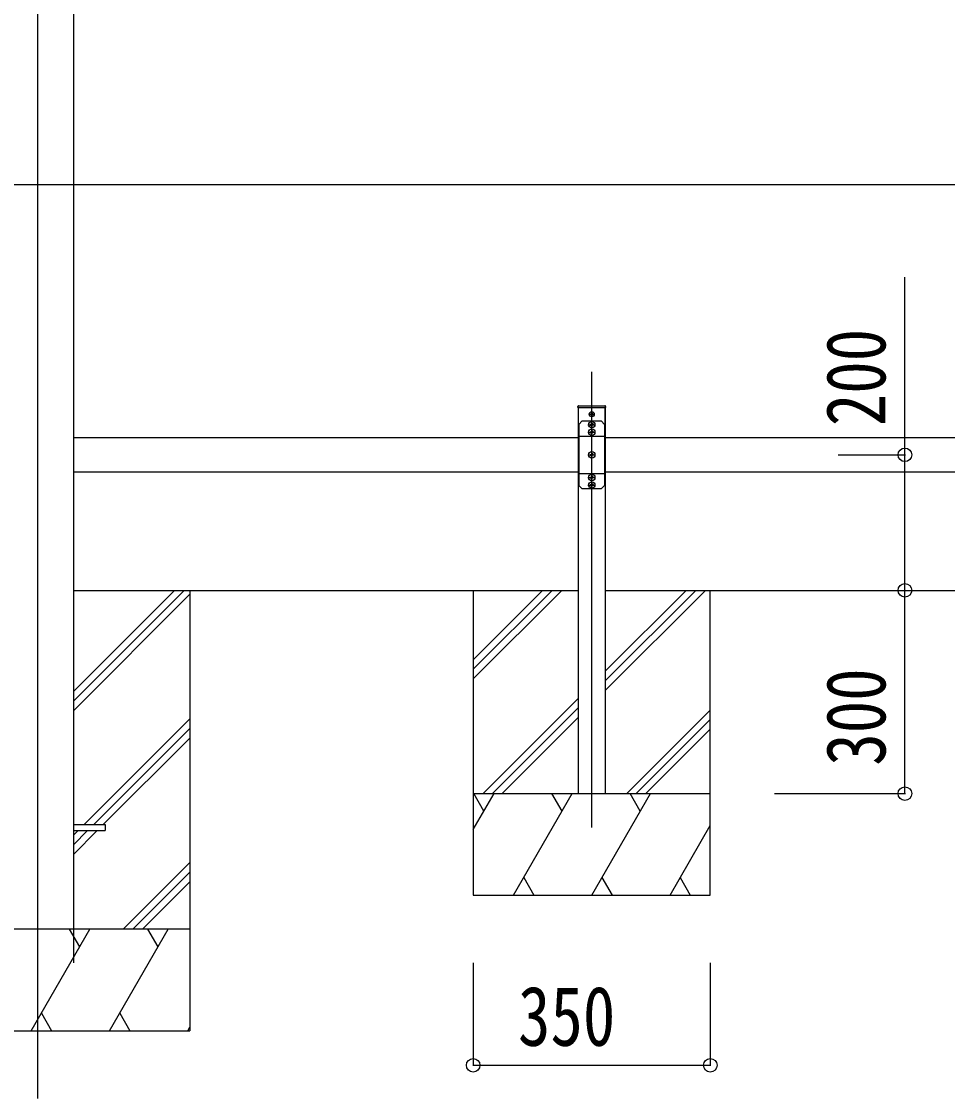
# Model space of a CAD drawing. Units: millimetres, scale not verified. Extents: x -14718 to 14718, y -10395 to 10395.
# Drawn here: x -3425 to -2058, y -5158 to -3569 of the extents above; entities that cross this region are included whole.
import ezdxf
from ezdxf.enums import TextEntityAlignment as Align

# ---------------------------------------------------------------- set-up
doc = ezdxf.new("R2010")
doc.units = ezdxf.units.MM
doc.header["$LTSCALE"] = 40
for name, color, linetype in [('0-4_YKK_12', 2, 'Continuous'), ('0-5_YKK_13', 4, 'Continuous'), ('0-6_YKK_A1', 4, 'Continuous'), ('0-7_YKK_D', 6, 'Continuous')]:
    doc.layers.add(name, color=color, linetype=linetype)
doc.styles.add('ＭＳ ゴシック', font='')
doc.styles.get('ＭＳ ゴシック').set_extended_font_data('MS Gothic')

msp = doc.modelspace()

# ---------------------------------------------------------------- linework, layer by layer
at = {"layer": '0-4_YKK_12'}
for p, q in [((-3401.41, -2112.58), (-3401.41, -5158.25)), ((-2583.07, -4758.25), (-2583.08, -4085.75)), ((-2587.23, -4148.25), (-2578.93, -4148.25)), ((-2583.08, -4152.4), (-2583.08, -4144.1)), ((-2588.81, -4163.75), (-2577.34, -4163.75)), ((-2583.08, -4169.48), (-2583.08, -4158.01)), ((-2588.81, -4174.75), (-2577.34, -4174.75)), ((-2583.08, -4180.48), (-2583.08, -4169.01)), ((-2588.81, -4208.25), (-2577.34, -4208.25)), ((-2583.08, -4213.98), (-2583.08, -4202.51)), ((-2588.81, -4241.75), (-2577.34, -4241.75)), ((-2583.08, -4247.48), (-2583.08, -4236.01)), ((-2588.81, -4252.75), (-2577.34, -4252.75)), ((-2583.08, -4258.48), (-2583.08, -4247.01))]:
    msp.add_line(p, q, dxfattribs=at)
at = {"layer": '0-5_YKK_13'}
for p, q in [((-2603.58, -4138.25), (-2603.48, -4136.69)), ((-2602.58, -4138.25), (-2603.58, -4138.25)), ((-2602.58, -4138.25), (-2563.57, -4138.25)), ((-2602.48, -4135.75), (-2563.67, -4135.75)), ((-2585.13, -4147.9), (-2585.13, -4148.6)), ((-2585.13, -4147.9), (-2583.93, -4147.9)), ((-2585.13, -4148.6), (-2583.93, -4148.6)), ((-2583.43, -4146.2), (-2582.73, -4146.2)), ((-2583.43, -4146.2), (-2583.43, -4147.4)), ((-2582.73, -4146.2), (-2582.73, -4147.4)), ((-2582.23, -4147.9), (-2581.03, -4147.9)), ((-2582.23, -4148.6), (-2581.03, -4148.6)), ((-2581.03, -4147.9), (-2581.03, -4148.6)), ((-2597.08, -4158.25), (-2602.08, -4163.25)), ((-2602.08, -4163.25), (-2602.08, -4193.53)), ((-2597.08, -4158.25), (-2583.79, -4158.25)), ((-2585.45, -4163.15), (-2584.41, -4163.14)), ((-2585.45, -4164.34), (-2584.41, -4164.36)), ((-2584.41, -4163.14), (-2583.81, -4163.02)), ((-2584.41, -4164.36), (-2583.81, -4164.48)), ((-2583.69, -4162.41), (-2583.81, -4163.02)), ((-2583.69, -4165.09), (-2583.81, -4164.48)), ((-2583.67, -4161.37), (-2583.69, -4162.41)), ((-2583.43, -4149.1), (-2583.43, -4150.3)), ((-2583.43, -4150.3), (-2582.73, -4150.3)), ((-2582.73, -4149.1), (-2582.73, -4150.3)), ((-2582.48, -4161.37), (-2582.46, -4162.41)), ((-2582.46, -4162.41), (-2582.35, -4163.02)), ((-2582.46, -4165.09), (-2582.35, -4164.48)), ((-2582.36, -4158.25), (-2569.08, -4158.25)), ((-2581.74, -4163.14), (-2582.35, -4163.02)), ((-2581.74, -4164.36), (-2582.35, -4164.48)), ((-2580.7, -4163.15), (-2581.74, -4163.14)), ((-2580.7, -4164.34), (-2581.74, -4164.36)), ((-2569.08, -4158.25), (-2564.08, -4163.25)), ((-2564.08, -4163.25), (-2564.08, -4193.53)), ((-2585.45, -4174.15), (-2584.41, -4174.14)), ((-2585.45, -4175.34), (-2584.41, -4175.36)), ((-2584.41, -4174.14), (-2583.81, -4174.02)), ((-2584.41, -4175.36), (-2583.81, -4175.48)), ((-2583.69, -4173.41), (-2583.81, -4174.02)), ((-2583.69, -4176.09), (-2583.81, -4175.48)), ((-2583.67, -4166.13), (-2583.69, -4165.09)), ((-2583.67, -4172.37), (-2583.69, -4173.41)), ((-2583.67, -4177.13), (-2583.69, -4176.09)), ((-2582.48, -4166.13), (-2582.46, -4165.09)), ((-2582.48, -4172.37), (-2582.46, -4173.41)), ((-2582.48, -4177.13), (-2582.46, -4176.09)), ((-2582.46, -4173.41), (-2582.35, -4174.02)), ((-2582.46, -4176.09), (-2582.35, -4175.48)), ((-2581.74, -4174.14), (-2582.35, -4174.02)), ((-2581.74, -4175.36), (-2582.35, -4175.48)), ((-2580.7, -4174.15), (-2581.74, -4174.14)), ((-2580.7, -4175.34), (-2581.74, -4175.36)), ((-2602.08, -4180.65), (-2564.08, -4180.65)), ((-2602.08, -4194.96), (-2602.08, -4221.53)), ((-2564.08, -4194.96), (-2564.08, -4221.53)), ((-2585.45, -4207.65), (-2584.41, -4207.64)), ((-2585.45, -4208.84), (-2584.41, -4208.86)), ((-2584.41, -4207.64), (-2583.81, -4207.52)), ((-2584.41, -4208.86), (-2583.81, -4208.98)), ((-2583.69, -4206.91), (-2583.81, -4207.52)), ((-2583.69, -4209.59), (-2583.81, -4208.98)), ((-2583.67, -4205.87), (-2583.69, -4206.91)), ((-2583.67, -4210.63), (-2583.69, -4209.59)), ((-2582.48, -4205.87), (-2582.46, -4206.91)), ((-2582.48, -4210.63), (-2582.46, -4209.59)), ((-2582.46, -4206.91), (-2582.35, -4207.52)), ((-2582.46, -4209.59), (-2582.35, -4208.98)), ((-2581.74, -4207.64), (-2582.35, -4207.52)), ((-2581.74, -4208.86), (-2582.35, -4208.98)), ((-2580.7, -4207.65), (-2581.74, -4207.64)), ((-2580.7, -4208.84), (-2581.74, -4208.86)), ((-2602.08, -4222.96), (-2602.08, -4253.25)), ((-2564.08, -4222.96), (-2564.08, -4253.25)), ((-2602.08, -4235.85), (-2564.08, -4235.85)), ((-2585.45, -4241.15), (-2584.41, -4241.14)), ((-2585.45, -4242.34), (-2584.41, -4242.36)), ((-2584.41, -4241.14), (-2583.81, -4241.02)), ((-2584.41, -4242.36), (-2583.81, -4242.48)), ((-2583.69, -4240.41), (-2583.81, -4241.02)), ((-2583.69, -4243.09), (-2583.81, -4242.48)), ((-2583.67, -4239.37), (-2583.69, -4240.41)), ((-2583.67, -4244.13), (-2583.69, -4243.09)), ((-2582.48, -4239.37), (-2582.46, -4240.41)), ((-2582.48, -4244.13), (-2582.46, -4243.09)), ((-2582.46, -4240.41), (-2582.35, -4241.02)), ((-2582.46, -4243.09), (-2582.35, -4242.48)), ((-2581.74, -4241.14), (-2582.35, -4241.02)), ((-2581.74, -4242.36), (-2582.35, -4242.48)), ((-2580.7, -4241.15), (-2581.74, -4241.14)), ((-2580.7, -4242.34), (-2581.74, -4242.36)), ((-2597.08, -4258.25), (-2602.08, -4253.25)), ((-2583.79, -4258.25), (-2597.08, -4258.25)), ((-2585.45, -4252.15), (-2584.41, -4252.14)), ((-2585.45, -4253.34), (-2584.41, -4253.36)), ((-2584.41, -4252.14), (-2583.81, -4252.02)), ((-2584.41, -4253.36), (-2583.81, -4253.48)), ((-2583.69, -4251.41), (-2583.81, -4252.02)), ((-2583.69, -4254.09), (-2583.81, -4253.48)), ((-2583.67, -4250.37), (-2583.69, -4251.41)), ((-2583.67, -4255.13), (-2583.69, -4254.09)), ((-2582.48, -4250.37), (-2582.46, -4251.41)), ((-2582.48, -4255.13), (-2582.46, -4254.09)), ((-2582.46, -4251.41), (-2582.35, -4252.02)), ((-2582.46, -4254.09), (-2582.35, -4253.48)), ((-2569.08, -4258.25), (-2582.36, -4258.25)), ((-2581.74, -4252.14), (-2582.35, -4252.02)), ((-2581.74, -4253.36), (-2582.35, -4253.48)), ((-2580.7, -4252.15), (-2581.74, -4252.14)), ((-2580.7, -4253.34), (-2581.74, -4253.36)), ((-2569.08, -4258.25), (-2564.08, -4253.25)), ((-3348.41, -4753.75), (-3301.41, -4753.75)), ((-3348.41, -4762.75), (-3301.41, -4762.75)), ((-3301.41, -4753.75), (-3301.41, -4762.75))]:
    msp.add_line(p, q, dxfattribs=at)
msp.add_lwpolyline([(-2562.67, -4136.69), (-2562.58, -4138.25), (-2563.57, -4138.25)], dxfattribs=at)
for centre, radius in [((-2583.08, -4148.25), 3.75), ((-2583.08, -4163.75), 4.74), ((-2583.08, -4174.75), 4.74), ((-2583.08, -4208.25), 4.74), ((-2583.08, -4241.75), 4.74), ((-2583.08, -4252.75), 4.74)]:
    msp.add_circle(centre, radius, dxfattribs=at)
for centre, radius, start, end in [((-2602.48, -4136.75), 1, 90, 176.5), ((-2583.93, -4147.4), 0.5, 270, 0), ((-2583.93, -4149.1), 0.5, 0, 90), ((-2582.23, -4147.4), 0.5, 180, 270), ((-2582.23, -4149.1), 0.5, 90, 180), ((-2563.67, -4136.75), 1, 3.5, 90), ((-2583.08, -4163.75), 2.45, 165.9892, 194.0108), ((-2583.08, -4157.55), 1, 224.427, 315.573), ((-2583.08, -4163.75), 2.45, 75.9892, 104.0108), ((-2583.08, -4163.75), 2.45, 345.9892, 14.0108), ((-2583.08, -4174.75), 2.45, 165.9892, 194.0108), ((-2583.08, -4163.75), 2.45, 255.9892, 284.0108), ((-2583.08, -4174.75), 2.45, 75.9892, 104.0108), ((-2583.08, -4174.75), 2.45, 255.9892, 284.0108), ((-2583.08, -4174.75), 2.45, 345.9892, 14.0108), ((-2602.78, -4194.25), 1, 314.427, 45.573), ((-2563.38, -4194.25), 1, 134.427, 225.573), ((-2583.08, -4208.25), 2.45, 165.9892, 194.0108), ((-2583.08, -4208.25), 2.45, 75.9892, 104.0108), ((-2583.08, -4208.25), 2.45, 255.9892, 284.0108), ((-2583.08, -4208.25), 2.45, 345.9892, 14.0108), ((-2602.78, -4222.25), 1, 314.427, 45.573), ((-2563.38, -4222.25), 1, 134.427, 225.573), ((-2583.08, -4241.75), 2.45, 165.9892, 194.0108), ((-2583.08, -4241.75), 2.45, 75.9892, 104.0108), ((-2583.08, -4241.75), 2.45, 255.9892, 284.0108), ((-2583.08, -4241.75), 2.45, 345.9892, 14.0108), ((-2583.08, -4252.75), 2.45, 165.9892, 194.0108), ((-2583.08, -4258.95), 1, 44.427, 135.573), ((-2583.08, -4252.75), 2.45, 75.9892, 104.0108), ((-2583.08, -4252.75), 2.45, 255.9892, 284.0108), ((-2583.08, -4252.75), 2.45, 345.9892, 14.0108)]:
    msp.add_arc(centre, radius, start, end, dxfattribs=at)
at = {"layer": '0-6_YKK_A1'}
for p, q in [((-3348.41, -2348.58), (-3348.41, -4958.25)), ((-2603.08, -4138.25), (-2563.07, -4138.25)), ((-2603.08, -4138.25), (-2603.08, -4708.25)), ((-2563.08, -4163.58), (-2563.07, -4138.25)), ((-2563.07, -4138.25), (-2563.07, -4708.25)), ((-2603.08, -4183.25), (-3348.41, -4183.25)), ((-1227.74, -4183.25), (-2563.07, -4183.25)), ((-3348.41, -4233.25), (-2603.08, -4233.25)), ((-2563.07, -4233.25), (-1227.74, -4233.25)), ((-3348.41, -4408.25), (-2603.08, -4408.25)), ((-3348.41, -4571.73), (-3184.92, -4408.25)), ((-3348.41, -4557.59), (-3199.06, -4408.25)), ((-3348.41, -4585.88), (-3176.41, -4413.88)), ((-3176.61, -4408.25), (-3176.61, -5058.25)), ((-2758.07, -4408.25), (-2758.07, -4858.25)), ((-2758.07, -4510.6), (-2655.73, -4408.25)), ((-2758.07, -4524.74), (-2641.58, -4408.25)), ((-2758.07, -4538.88), (-2627.44, -4408.25)), ((-2563.07, -4408.25), (-1227.74, -4408.25)), ((-2563.07, -4556.01), (-2415.31, -4408.25)), ((-2563.07, -4541.87), (-2429.45, -4408.25)), ((-2563.07, -4527.73), (-2443.59, -4408.25)), ((-2408.07, -4858.25), (-2408.07, -4408.25)), ((-2743.6, -4708.25), (-2603.08, -4567.73)), ((-2729.45, -4708.25), (-2603.08, -4581.87)), ((-2531.46, -4708.25), (-2408.07, -4584.86)), ((-3332.43, -4753.75), (-3176.61, -4597.92)), ((-2715.31, -4708.25), (-2603.08, -4596.01)), ((-2517.32, -4708.25), (-2408.07, -4599)), ((-3318.29, -4753.75), (-3176.61, -4612.07)), ((-2503.18, -4708.25), (-2408.07, -4613.14)), ((-3304.15, -4753.75), (-3176.61, -4626.21)), ((-2758.07, -4761.36), (-2727.41, -4708.25)), ((-2758.07, -4708.25), (-2408.07, -4708.25)), ((-2742.41, -4734.23), (-2757.41, -4708.25)), ((-2698.54, -4858.25), (-2611.94, -4708.25)), ((-2626.94, -4734.23), (-2641.94, -4708.25)), ((-2603.08, -4708.25), (-2563.07, -4708.25)), ((-2583.07, -4858.25), (-2496.47, -4708.25)), ((-2511.47, -4734.23), (-2526.47, -4708.25)), ((-3348.41, -4798.01), (-3313.15, -4762.75)), ((-3348.41, -4769.72), (-3341.43, -4762.75)), ((-3348.41, -4783.86), (-3327.29, -4762.75)), ((-2467.6, -4858.25), (-2408.07, -4755.15)), ((-3274.8, -4908.25), (-3176.61, -4810.06)), ((-3260.66, -4908.25), (-3176.61, -4824.2)), ((-2683.54, -4832.27), (-2668.54, -4858.25)), ((-2568.07, -4832.27), (-2553.07, -4858.25)), ((-2452.6, -4832.27), (-2437.6, -4858.25)), ((-3246.51, -4908.25), (-3176.61, -4838.34)), ((-2758.07, -4858.25), (-2408.07, -4858.25)), ((-3176.61, -4908.25), (-3626.61, -4908.25)), ((-3410.45, -5058.25), (-3323.85, -4908.25)), ((-3338.85, -4934.23), (-3353.85, -4908.25)), ((-3294.98, -5058.25), (-3208.38, -4908.25)), ((-3223.38, -4934.23), (-3238.38, -4908.25)), ((-3395.45, -5032.27), (-3380.45, -5058.25)), ((-3279.98, -5032.27), (-3264.98, -5058.25)), ((-3179.51, -5058.25), (-3176.61, -5053.22)), ((-3626.61, -5058.25), (-3176.61, -5058.25))]:
    msp.add_line(p, q, dxfattribs=at)
at = {"layer": '0-7_YKK_D'}
for p, q in [((-4038.41, -3809.4), (247.59, -3809.4)), ((-2219.35, -4208.25), (-2119.85, -4208.25)), ((-2120.85, -4708.25), (-2120.85, -4408.25)), ((-2313.56, -4708.25), (-2119.85, -4708.25)), ((-2758.18, -4958.25), (-2758.18, -5110.25)), ((-2408.18, -4958.25), (-2408.18, -5110.25)), ((-2758.18, -5109.25), (-2408.18, -5109.25))]:
    msp.add_line(p, q, dxfattribs=at)
msp.add_lwpolyline([(-2120.85, -4408.25), (-2120.85, -4208.25), (-2120.85, -3945.98)], dxfattribs=at)
for centre in [(-2120.85, -4208.25), (-2120.85, -4408.25), (-2120.85, -4408.25), (-2120.85, -4708.25), (-2758.18, -5109.25), (-2408.18, -5109.25)]:
    msp.add_circle(centre, 10, dxfattribs=at)

# ---------------------------------------------------------------- texts
at = {"layer": '0-7_YKK_D', "style": 'ＭＳ ゴシック', "width": 0.8}
for s, p in [('200', (-2123.19, -4165.91)), ('300', (-2123.19, -4667.05))]:
    msp.add_text(s, height=87.98, rotation=90, dxfattribs=at).set_placement(p, align=Align.BOTTOM_LEFT)
msp.add_text('350', height=87.98, dxfattribs=at).set_placement((-2691.98, -5106.91), align=Align.BOTTOM_LEFT)

doc.saveas('drawing.dxf')
